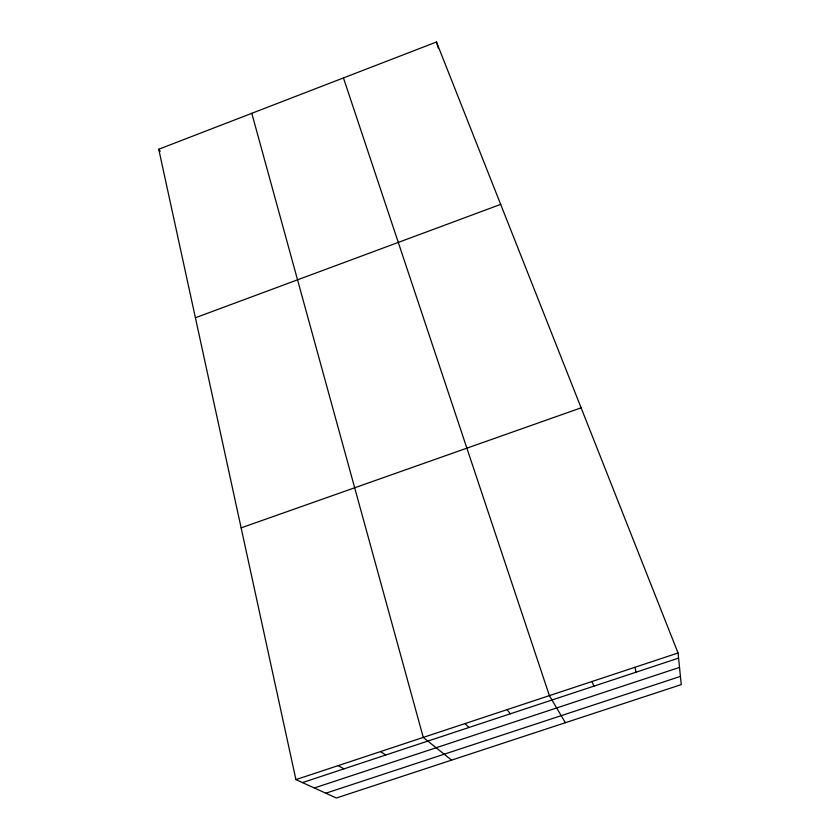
<?xml version="1.0" encoding="UTF-8"?>
<svg xmlns="http://www.w3.org/2000/svg" width="840" height="840" viewBox="0 0 840 840"><rect width="100%" height="100%" fill="white"/><g stroke="black" fill="none" stroke-linecap="round" stroke-linejoin="round"><path stroke-width="1.26" d="M158.739 149.247L436.475 42L678.048 652.995L681.261 684.611L336.389 798L295.921 779.615L158.739 149.247L160.178 151.389M195.405 317.762L500.682 204.383M241.133 527.867L581.112 407.831M295.921 779.615L678.048 652.995M302.463 782.586L678.562 658.13M314.328 787.973L679.508 667.401M325.836 793.202L680.421 676.389M338.079 765.639L343.98 768.852M380.531 751.579L385.77 755.013M451.553 760.137L423.266 737.415L251.79 113.316M465.024 723.576L468.951 727.493M507.066 709.653L510.321 713.8M565.373 722.715L549.381 695.625L343.455 77.92M591.98 681.513L593.891 686.144M436.475 42L438.312 48.184M634.872 667.307L636.09 672.189"/></g></svg>
